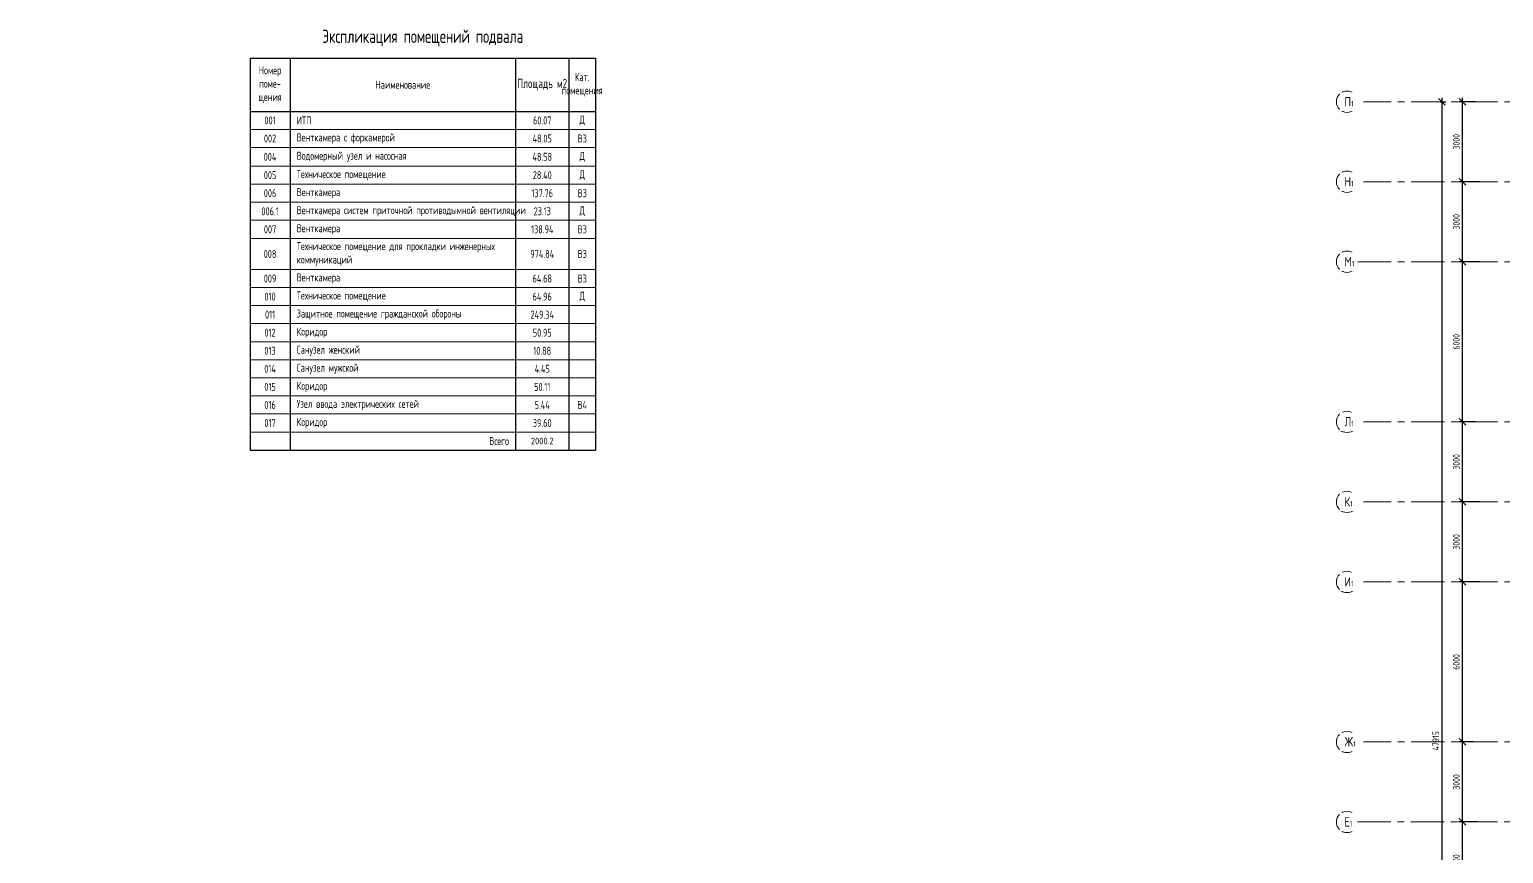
# Model space of a CAD drawing. Header units: millimetres. Extents: x -8689834 to 9419935, y -370377 to 166066.
# Drawn here: x -274168 to -218903, y 102419 to 133309 of the extents above; entities that cross this region are included whole.
import ezdxf
from ezdxf import colors
from ezdxf.entities.mleader import LeaderData, LeaderLine
from ezdxf.math import Vec2, Vec3

# ---------------------------------------------------------------- set-up
doc = ezdxf.new("R2010")
doc.units = ezdxf.units.MM
doc.header["$MEASUREMENT"] = 0
doc.linetypes.add('CENTER', pattern=[2, 1.25, -0.25, 0.25, -0.25])
doc.layers.get('0').update_dxf_attribs({"color": 250, "lineweight": 9})
for name, color, linetype, lineweight in [('АР_Оси', 195, 'Continuous', 9), ('АР_Оси размеры', 164, 'Continuous', 9), ('АР_Отметки', 250, 'Continuous', 15)]:
    doc.layers.add(name, color=color, linetype=linetype, lineweight=lineweight)
doc.layers.add('АР_Таблицы', color=250, linetype='Continuous')
doc.styles.add('ISOCPEUR', font='isocpeur.ttf', dxfattribs={"width": 0.7})
doc.styles.add('ISOCPEUR_2', font='isocpeur.ttf', dxfattribs={"width": 0.9, "height": 300})
doc.styles.add('ГОСТ 2.304', font='isocpeur.ttf', dxfattribs={"width": 0.7})
doc.dimstyles.new('СПДС', dxfattribs={"dimscale": 100, "dimtxt": 2.5, "dimasz": 2.5, "dimexe": 1.5, "dimexo": 0, "dimgap": 1, "dimtad": 1, "dimdec": 0, "dimrnd": 1, "dimtxsty": 'ГОСТ 2.304', "dimblk": 'OBLIQUE', "dimcen": 2.5, "dimdle": 1.5, "dimadec": 0, "dimazin": 2, "dimtfac": 0.75, "dimtdec": 0, "dimtmove": 1, "dimatfit": 3, "dimfxl": 1, "dimtolj": 1, "dimarcsym": 1})

# ---------------------------------------------------------------- blocks, each defined once
blk = doc.blocks.new('_Oblique')
at = {"color": 0, "linetype": 'ByBlock', "lineweight": -2}
blk.add_line((-0.5, -0.5), (0.5, 0.5), dxfattribs=at)
blk = doc.blocks.new('*D598')
at = {"layer": 'АР_Оси размеры', "color": 0, "lineweight": -2, "ltscale": 100, "transparency": 16777216}
for p, q in [((-220023, 103601), (-220597, 103601)), ((-220447, 100451), (-220447, 103751)), ((-219884, 100601), (-220597, 100601))]:
    blk.add_line(p, q, dxfattribs=at)
at = {"layer": 'АР_Оси размеры', "color": 0, "lineweight": -2, "ltscale": 100, "transparency": 16777216, "xscale": 250, "yscale": 250, "zscale": 250}
for p, rotation in [((-220447, 103601), 90), ((-220447, 100601), 270)]:
    blk.add_blockref('_Oblique', p, dxfattribs=dict(at, rotation=rotation))
at = {"layer": 'АР_Оси размеры', "color": 0, "ltscale": 100, "transparency": 16777216, "insert": (-220672, 102101), "char_height": 250, "attachment_point": 5, "rotation": 90, "style": 'ГОСТ 2.304'}
blk.add_mtext('\\A1;3000', dxfattribs=at)
blk = doc.blocks.new('*D599')
at = {"layer": 'АР_Оси размеры', "color": 0, "lineweight": -2, "ltscale": 100, "transparency": 16777216}
for p, q in [((-220447, 103451), (-220447, 106751)), ((-220023, 106601), (-220597, 106601)), ((-219884, 103601), (-220597, 103601))]:
    blk.add_line(p, q, dxfattribs=at)
at = {"layer": 'АР_Оси размеры', "color": 0, "lineweight": -2, "ltscale": 100, "transparency": 16777216, "xscale": 250, "yscale": 250, "zscale": 250}
for p, rotation in [((-220447, 106601), 90), ((-220447, 103601), 270)]:
    blk.add_blockref('_Oblique', p, dxfattribs=dict(at, rotation=rotation))
at = {"layer": 'АР_Оси размеры', "color": 0, "ltscale": 100, "transparency": 16777216, "insert": (-220672, 105101), "char_height": 250, "attachment_point": 5, "rotation": 90, "style": 'ГОСТ 2.304'}
blk.add_mtext('\\A1;3000', dxfattribs=at)
blk = doc.blocks.new('*D600')
at = {"layer": 'АР_Оси размеры', "color": 0, "lineweight": -2, "ltscale": 100, "transparency": 16777216}
for p, q in [((-220447, 106451), (-220447, 112751)), ((-219792, 112601), (-220597, 112601)), ((-220023, 106601), (-220597, 106601))]:
    blk.add_line(p, q, dxfattribs=at)
at = {"layer": 'АР_Оси размеры', "color": 0, "lineweight": -2, "ltscale": 100, "transparency": 16777216, "xscale": 250, "yscale": 250, "zscale": 250}
for p, rotation in [((-220447, 112601), 90), ((-220447, 106601), 270)]:
    blk.add_blockref('_Oblique', p, dxfattribs=dict(at, rotation=rotation))
at = {"layer": 'АР_Оси размеры', "color": 0, "ltscale": 100, "transparency": 16777216, "insert": (-220672, 109601), "char_height": 250, "attachment_point": 5, "rotation": 90, "style": 'ГОСТ 2.304'}
blk.add_mtext('\\A1;6000', dxfattribs=at)
blk = doc.blocks.new('*D601')
at = {"layer": 'АР_Оси размеры', "color": 0, "lineweight": -2, "ltscale": 100, "transparency": 16777216}
for p, q in [((-219935, 115601), (-220597, 115601)), ((-220447, 112451), (-220447, 115751)), ((-219792, 112601), (-220597, 112601))]:
    blk.add_line(p, q, dxfattribs=at)
at = {"layer": 'АР_Оси размеры', "color": 0, "lineweight": -2, "ltscale": 100, "transparency": 16777216, "xscale": 250, "yscale": 250, "zscale": 250}
for p, rotation in [((-220447, 115601), 90), ((-220447, 112601), 270)]:
    blk.add_blockref('_Oblique', p, dxfattribs=dict(at, rotation=rotation))
at = {"layer": 'АР_Оси размеры', "color": 0, "ltscale": 100, "transparency": 16777216, "insert": (-220672, 114101), "char_height": 250, "attachment_point": 5, "rotation": 90, "style": 'ГОСТ 2.304'}
blk.add_mtext('\\A1;3000', dxfattribs=at)
blk = doc.blocks.new('*D602')
at = {"layer": 'АР_Оси размеры', "color": 0, "lineweight": -2, "ltscale": 100, "transparency": 16777216}
for p, q in [((-219935, 118601), (-220597, 118601)), ((-220447, 115451), (-220447, 118751)), ((-219792, 115601), (-220597, 115601))]:
    blk.add_line(p, q, dxfattribs=at)
at = {"layer": 'АР_Оси размеры', "color": 0, "lineweight": -2, "ltscale": 100, "transparency": 16777216, "xscale": 250, "yscale": 250, "zscale": 250}
for p, rotation in [((-220447, 118601), 90), ((-220447, 115601), 270)]:
    blk.add_blockref('_Oblique', p, dxfattribs=dict(at, rotation=rotation))
at = {"layer": 'АР_Оси размеры', "color": 0, "ltscale": 100, "transparency": 16777216, "insert": (-220672, 117101), "char_height": 250, "attachment_point": 5, "rotation": 90, "style": 'ГОСТ 2.304'}
blk.add_mtext('\\A1;3000', dxfattribs=at)
blk = doc.blocks.new('*D603')
at = {"layer": 'АР_Оси размеры', "color": 0, "lineweight": -2, "ltscale": 100, "transparency": 16777216}
for p, q in [((-219787, 124601), (-220597, 124601)), ((-220447, 118451), (-220447, 124751)), ((-219935, 118601), (-220597, 118601))]:
    blk.add_line(p, q, dxfattribs=at)
at = {"layer": 'АР_Оси размеры', "color": 0, "lineweight": -2, "ltscale": 100, "transparency": 16777216, "xscale": 250, "yscale": 250, "zscale": 250}
for p, rotation in [((-220447, 124601), 90), ((-220447, 118601), 270)]:
    blk.add_blockref('_Oblique', p, dxfattribs=dict(at, rotation=rotation))
at = {"layer": 'АР_Оси размеры', "color": 0, "ltscale": 100, "transparency": 16777216, "insert": (-220672, 121601), "char_height": 250, "attachment_point": 5, "rotation": 90, "style": 'ГОСТ 2.304'}
blk.add_mtext('\\A1;6000', dxfattribs=at)
blk = doc.blocks.new('*D604')
at = {"layer": 'АР_Оси размеры', "color": 0, "lineweight": -2, "ltscale": 100, "transparency": 16777216}
for p, q in [((-220447, 124451), (-220447, 127751)), ((-219935, 127601), (-220597, 127601)), ((-219792, 124601), (-220597, 124601))]:
    blk.add_line(p, q, dxfattribs=at)
at = {"layer": 'АР_Оси размеры', "color": 0, "lineweight": -2, "ltscale": 100, "transparency": 16777216, "xscale": 250, "yscale": 250, "zscale": 250}
for p, rotation in [((-220447, 127601), 90), ((-220447, 124601), 270)]:
    blk.add_blockref('_Oblique', p, dxfattribs=dict(at, rotation=rotation))
at = {"layer": 'АР_Оси размеры', "color": 0, "ltscale": 100, "transparency": 16777216, "insert": (-220672, 126101), "char_height": 250, "attachment_point": 5, "rotation": 90, "style": 'ГОСТ 2.304'}
blk.add_mtext('\\A1;3000', dxfattribs=at)
blk = doc.blocks.new('*D605')
at = {"layer": 'АР_Оси размеры', "color": 0, "lineweight": -2, "ltscale": 100, "transparency": 16777216}
for p, q in [((-219935, 130601), (-220597, 130601)), ((-220447, 127451), (-220447, 130751)), ((-219792, 127601), (-220597, 127601))]:
    blk.add_line(p, q, dxfattribs=at)
at = {"layer": 'АР_Оси размеры', "color": 0, "lineweight": -2, "ltscale": 100, "transparency": 16777216, "xscale": 250, "yscale": 250, "zscale": 250}
for p, rotation in [((-220447, 130601), 90), ((-220447, 127601), 270)]:
    blk.add_blockref('_Oblique', p, dxfattribs=dict(at, rotation=rotation))
at = {"layer": 'АР_Оси размеры', "color": 0, "ltscale": 100, "transparency": 16777216, "insert": (-220672, 129101), "char_height": 250, "attachment_point": 5, "rotation": 90, "style": 'ГОСТ 2.304'}
blk.add_mtext('\\A1;3000', dxfattribs=at)
blk = doc.blocks.new('*D606')
at = {"layer": 'АР_Оси размеры', "color": 0, "lineweight": -2, "ltscale": 100, "transparency": 16777216}
for p, q in [((-221273, 130601), (-221067, 130601)), ((-221217, 130751), (-221217, 82536)), ((-221273, 82686), (-221067, 82686))]:
    blk.add_line(p, q, dxfattribs=at)
at = {"layer": 'АР_Оси размеры', "color": 0, "lineweight": -2, "ltscale": 100, "transparency": 16777216, "xscale": 250, "yscale": 250, "zscale": 250}
for p, rotation in [((-221217, 130601), 90), ((-221217, 82686), 270)]:
    blk.add_blockref('_Oblique', p, dxfattribs=dict(at, rotation=rotation))
at = {"layer": 'АР_Оси размеры', "color": 0, "ltscale": 100, "transparency": 16777216, "insert": (-221442, 106643), "char_height": 250, "attachment_point": 5, "rotation": 90, "style": 'ГОСТ 2.304'}
blk.add_mtext('\\A1;47915', dxfattribs=at)
blk = doc.blocks.new('*T517')
at = {"layer": 'АР_Таблицы', "color": 0, "linetype": 'ByBlock', "lineweight": 30, "ltscale": 100, "transparency": 16777216}
for p, q in [((0, -1500), (12955, -1500)), ((0, -1500), (0, -16195)), ((1500, -1500), (1500, -16195)), ((9955, -1500), (9955, -16195)), ((11955, -1500), (11955, -16195)), ((0, -3500), (12955, -3500)), ((0, -16195), (12955, -16195))]:
    blk.add_line(p, q, dxfattribs=at)
at = {"layer": 'АР_Таблицы', "color": 0, "linetype": 'ByBlock', "lineweight": 30, "ltscale": 500, "transparency": 16777216}
blk.add_line((12955, -1500), (12955, -16195), dxfattribs=at)
at = {"layer": 'АР_Таблицы', "color": 0, "linetype": 'ByBlock', "lineweight": -2, "ltscale": 100, "transparency": 16777216}
for p, q in [((0, -4177), (12955, -4177)), ((0, -4854), (12955, -4854)), ((0, -5551), (12955, -5551)), ((0, -6228), (12955, -6228)), ((0, -6905), (12955, -6905)), ((0, -7582), (12955, -7582)), ((0, -8258), (12955, -8258)), ((0, -9425), (12955, -9425)), ((0, -10102), (12955, -10102)), ((0, -10779), (12955, -10779)), ((0, -11456), (12955, -11456)), ((0, -12133), (12955, -12133)), ((0, -12810), (12955, -12810)), ((0, -13487), (12955, -13487)), ((0, -14164), (12955, -14164)), ((0, -14841), (12955, -14841)), ((0, -15518), (12955, -15518))]:
    blk.add_line(p, q, dxfattribs=at)
at = {"layer": 'АР_Таблицы', "ltscale": 100, "transparency": 16777216, "style": 'ISOCPEUR'}
for s, insert, char_height, width, attachment_point in [('Экспликация помещений подвала', (6477, -750), 500, 12854.8, 5), ('Номер поме- щения', (750, -2500), 300, 1400, 5), ('Кат. помещения', (12455, -2500), 300, 900, 5), ('Наименование', (5727, -2500), 300, 8354.8, 5), ('Площадь м2', (10955, -2500), 350, 1900, 5), ('001', (750, -3838), 300, 1223.08, 5), ('ИТП', (1750, -3838), 300, 7954.8, 4), ('60.07', (10955, -3838), 300, 1500, 5), ('{\\C1;Д}', (12455, -3838), 300, 900, 5), ('002', (750, -4515), 300, 1223.08, 5), ('Венткамера с форкамерой', (1750, -4515), 300, 7954.8, 4), ('48.05', (10955, -4515), 300, 1500, 5), ('{\\C1;В3}', (12455, -4515), 300, 900, 5), ('004', (750, -5202), 300, 1223.08, 5), ('Водомерный узел и насосная', (1750, -5202), 300, 7954.8, 4), ('48.58', (10955, -5202), 300, 1500, 5), ('{\\C1;Д}', (12455, -5202), 300, 900, 5), ('005', (750, -5889), 300, 1223.08, 5), ('Техническое помещение', (1750, -5889), 300, 7954.8, 4), ('28.40', (10955, -5889), 300, 1500, 5), ('{\\C1;Д}', (12455, -5889), 300, 900, 5), ('006', (750, -6566), 300, 1223.08, 5), ('Венткамера', (1750, -6566), 300, 7954.8, 4), ('137.76', (10955, -6566), 300, 1500, 5), ('{\\C1;В3}', (12455, -6566), 300, 900, 5), ('006.1', (750, -7243), 300, 1223.08, 5), ('Венткамера систем приточной противодымной вентиляции', (1750, -7243), 300, 7954.8, 4), ('23.13', (10955, -7243), 300, 1500, 5), ('{\\C1;Д}', (12455, -7243), 300, 900, 5), ('Венткамера', (1750, -7920), 300, 7954.8, 4), ('007', (750, -7920), 300, 1223.08, 5), ('138.94', (10955, -7920), 300, 1500, 5), ('{\\C1;В3}', (12455, -7920), 300, 900, 5), ('008', (750, -8842), 300, 1223.08, 5), ('Техническое помещение для прокладки инженерных коммуникаций', (1750, -8842), 300, 7954.8, 4), ('974.84', (10955, -8842), 300, 1500, 5), ('{\\C1;В3}', (12455, -8842), 300, 900, 5), ('009', (750, -9764), 300, 1223.08, 5), ('Венткамера', (1750, -9764), 300, 7954.8, 4), ('64.68', (10955, -9764), 300, 1500, 5), ('{\\C1;В3}', (12455, -9764), 300, 900, 5), ('010', (750, -10441), 300, 1223.08, 5), ('Техническое помещение', (1750, -10441), 300, 7954.8, 4), ('64.96', (10955, -10441), 300, 1500, 5), ('{\\C1;Д}', (12455, -10441), 300, 900, 5), ('011', (750, -11118), 300, 1223.08, 5), ('Защитное помещение гражданской обороны', (1750, -11118), 300, 7954.8, 4), ('249.34', (10955, -11118), 300, 1500, 5), ('Коридор', (1750, -11795), 300, 7954.8, 4), ('012', (750, -11795), 300, 1223.08, 5), ('50.95', (10955, -11795), 300, 1500, 5), ('013', (750, -12472), 300, 1223.08, 5), ('Санузел женский', (1750, -12472), 300, 7954.8, 4), ('10.88', (10955, -12472), 300, 1500, 5), ('014', (750, -13149), 300, 1223.08, 5), ('Санузел мужской', (1750, -13149), 300, 7954.8, 4), ('4.45', (10955, -13149), 300, 1500, 5), ('015', (750, -13826), 300, 1223.08, 5)]:
    blk.add_mtext(s, dxfattribs=dict(at, insert=insert, char_height=char_height, width=width, attachment_point=attachment_point))
at = {"layer": 'АР_Таблицы', "ltscale": 500, "transparency": 16777216}
for s, insert, char_height, width, attachment_point, style in [('Коридор', (1750, -13826), 300, 7954.8, 4, 'ISOCPEUR'), ('50.11', (10955, -13826), 300, 1500, 5, 'ISOCPEUR'), ('016', (750, -14503), 300, 1223.08, 5, 'ISOCPEUR'), ('Узел ввода электрических сетей', (1750, -14503), 300, 7954.8, 4, 'ISOCPEUR'), ('5.44', (10955, -14503), 300, 1500, 5, 'ISOCPEUR'), ('{\\C1;В4}', (12455, -14503), 300, 900, 5, 'ISOCPEUR'), ('017', (750, -15180), 300, 1223.08, 5, 'ISOCPEUR'), ('Коридор', (1750, -15180), 300, 7954.8, 4, 'ISOCPEUR'), ('39.60', (10955, -15180), 300, 1500, 5, 'ISOCPEUR'), ('Всего', (9705, -15857), 300, 7954.8, 6, 'ISOCPEUR'), ('2000.2', (10955, -15857), 250, 1980, 5, 'ISOCPEUR_2')]:
    blk.add_mtext(s, dxfattribs=dict(at, insert=insert, char_height=char_height, width=width, attachment_point=attachment_point, style=style))
blk = doc.blocks.new('_DotSmall')
at = {"color": 0, "linetype": 'ByBlock', "const_width": 0.5}
blk.add_lwpolyline([(-0.0625, 0, 1), (0.0625, 0, 1)], format="xyb", close=True, dxfattribs=at)

msp = doc.modelspace()

# ---------------------------------------------------------------- linework, layer by layer
at = {"layer": 'АР_Оси', "color": 7, "linetype": 'CENTER', "ltscale": 1000}
for p, q in [((-224367.6, 130600.7), (-141189.2, 130600.7)), ((-224367.6, 127600.7), (-141189.2, 127600.7)), ((-224367.6, 124600.7), (-141189.2, 124600.7)), ((-224367.6, 118600.7), (-141189.2, 118600.7)), ((-224367.6, 115600.7), (-141189.2, 115600.7)), ((-224367.6, 112600.7), (-141189.2, 112600.7)), ((-224367.6, 106600.7), (-141189.2, 106600.7))]:
    msp.add_line(p, q, dxfattribs=at)
at = {"layer": 'АР_Оси', "color": 7, "ltscale": 0.5}
for centre in [(-224767.6, 130600.7), (-224767.6, 127600.7), (-224767.6, 124600.7), (-224767.6, 118600.7), (-224767.6, 115600.7), (-224767.6, 112600.7), (-224767.6, 106600.7), (-224767.6, 103600.7)]:
    msp.add_circle(centre, 400, dxfattribs=at)

# ---------------------------------------------------------------- block references
msp.add_blockref('*T517', (-265898.7, 133737.4))

# ---------------------------------------------------------------- dimensions: what is measured, and where the dimension line sits
at = {"layer": 'АР_Оси размеры', "color": 7, "ltscale": 100}
for base, p1, p2, picture, middle in [((-221217.2, 82685.7), (-221273, 130600.7), (-221273, 82685.7), '*D606', (-221442.2, 106643.2)), ((-220446.6, 130600.7), (-219792.3, 127600.7), (-219935.3, 130600.7), '*D605', (-220671.6, 129100.7)), ((-220446.6, 127600.7), (-219792.3, 124600.7), (-219935.3, 127600.7), '*D604', (-220671.6, 126100.7)), ((-220446.6, 124600.7), (-219935.3, 118600.7), (-219787.2, 124600.7), '*D603', (-220671.6, 121600.7)), ((-220446.6, 118600.7), (-219792.3, 115600.7), (-219935.3, 118600.7), '*D602', (-220671.6, 117100.7)), ((-220446.6, 115600.7), (-219792.3, 112600.7), (-219935.3, 115600.7), '*D601', (-220671.6, 114100.7)), ((-220446.6, 112600.7), (-220023.1, 106600.7), (-219792.3, 112600.7), '*D600', (-220671.6, 109600.7)), ((-220446.6, 106600.7), (-219883.6, 103600.7), (-220023.1, 106600.7), '*D599', (-220671.6, 105100.7)), ((-220446.6, 103600.7), (-219883.6, 100600.7), (-220023.1, 103600.7), '*D598', (-220671.6, 102100.7))]:
    dim = msp.add_linear_dim(base=base, p1=p1, p2=p2, angle=90, dimstyle='СПДС', dxfattribs=at)
    dim.commit()
    dim.dimension.update_dxf_attribs({"geometry": picture, "text_midpoint": middle})

# ---------------------------------------------------------------- next in the draw order: texts
at = {"layer": 'АР_Оси', "color": 7, "char_height": 350, "width": 528.82, "attachment_point": 1, "line_spacing_factor": 1.149209, "style": 'ГОСТ 2.304', "bg_fill": 2}
for s, insert in [('{\\W0.8;П\\H0.57143x;1}', (-224867.4, 130778.5)), ('{\\W0.8;Н\\H0.57143x;1}', (-224867.4, 127778.5)), ('{\\W0.8;М\\H0.57143x;1}', (-224867.4, 124778.5)), ('{\\W0.8;Л\\H0.57143x;1}', (-224867.4, 118778.5)), ('{\\W0.8;К\\H0.57143x;1}', (-224867.4, 115778.5)), ('{\\W0.8;И\\H0.57143x;1}', (-224867.4, 112778.5)), ('{\\W0.8;Ж\\H0.57143x;1}', (-224867.4, 106778.5)), ('{\\W0.8;Е\\H0.57143x;1}', (-224867.4, 103778.5))]:
    msp.add_mtext(s, dxfattribs=dict(at, insert=insert))

# ---------------------------------------------------------------- next in the draw order: linework, layer by layer
at = {"layer": 'АР_Оси', "color": 7, "linetype": 'CENTER', "ltscale": 1000}
for p, q in [((-224367.6, 124600.7), (-141189.2, 124600.7)), ((-224377.2, 103610.7), (-139982.7, 103600.7))]:
    msp.add_line(p, q, dxfattribs=at)

# ---------------------------------------------------------------- next in the draw order: leaders
at = {"layer": 'АР_Отметки', "color": 7}
ml = msp.add_multileader_mtext('Standard', dxfattribs=at)
ml.set_content('{\\W0.8;-2,730}', color=7, style='ISOCPEUR')
ml.set_leader_properties(color=256, linetype='Continuous', lineweight=-1)
ml.set_arrow_properties(name='DOTSMALL')
ml.build(insert=Vec2(0, 0))
ml.multileader.update_dxf_attribs({"has_text_frame": 1, "text_left_attachment_type": 4, "text_right_attachment_type": 4, "dogleg_length": 100, "arrow_head_size": 180})
ctx = ml.context
ctx.base_point, ctx.char_height, ctx.arrow_head_size, ctx.landing_gap_size, ctx.plane_origin = Vec3(-314791.3, 121809, 0), 250, 180, 50, Vec3(-319449.8, 117956.7, 0)
ctx.left_attachment, ctx.right_attachment = 4, 4
notes = []
notes.append((ctx, [(0, (0, 0, 0), (0, 0), (1, 0), 1, [])]))
ctx.mtext.insert, ctx.mtext.width, ctx.mtext.defined_height, ctx.mtext.line_spacing_style, ctx.mtext.flow_direction = Vec3(-314741.3, 122142.4, 0), 769.989, 343.9, 2, 5
ml = msp.add_multileader_mtext('Standard', dxfattribs=at)
ml.set_content('{\\W0.8;-2,430}', color=7, style='ISOCPEUR')
ml.set_leader_properties(color=256, linetype='Continuous', lineweight=-1)
ml.set_arrow_properties(name='DOTSMALL')
ml.build(insert=Vec2(0, 0))
ml.multileader.update_dxf_attribs({"has_text_frame": 1, "text_left_attachment_type": 4, "text_right_attachment_type": 4, "dogleg_length": 100, "arrow_head_size": 180})
ctx = ml.context
ctx.base_point, ctx.char_height, ctx.arrow_head_size, ctx.landing_gap_size, ctx.plane_origin = Vec3(-301002.2, 120038.6), 250, 180, 50, Vec3(-299949.6, 118383.4)
ctx.left_attachment, ctx.right_attachment = 4, 4
notes.append((ctx, [(0, (0, 0, 0), (0, 0), (1, 0), 1, [])]))
ctx.mtext.insert, ctx.mtext.width, ctx.mtext.line_spacing_style, ctx.mtext.flow_direction = Vec3(-300952.2, 120371.9), 852.697, 2, 5
ml = msp.add_multileader_mtext('Standard', dxfattribs=at)
ml.set_content('{\\W0.8;-2,430}', color=7, style='ISOCPEUR')
ml.set_leader_properties(color=256, linetype='Continuous', lineweight=-1)
ml.set_arrow_properties(name='DOTSMALL')
ml.build(insert=Vec2(0, 0))
ml.multileader.update_dxf_attribs({"has_text_frame": 1, "text_left_attachment_type": 4, "text_right_attachment_type": 4, "dogleg_length": 100, "arrow_head_size": 180})
ctx = ml.context
ctx.base_point, ctx.char_height, ctx.arrow_head_size, ctx.landing_gap_size, ctx.plane_origin = Vec3(-336711.9, 117132.7), 250, 180, 50, Vec3(-335659.2, 115477.5)
ctx.left_attachment, ctx.right_attachment = 4, 4
notes.append((ctx, [(0, (0, 0, 0), (0, 0), (1, 0), 1, [])]))
ctx.mtext.insert, ctx.mtext.width, ctx.mtext.line_spacing_style, ctx.mtext.flow_direction = Vec3(-336661.9, 117466), 852.697, 2, 5
ml = msp.add_multileader_mtext('Standard', dxfattribs=at)
ml.set_content('{\\W0.8;-2,480}', color=7, style='ISOCPEUR')
ml.set_leader_properties(color=256, linetype='Continuous', lineweight=-1)
ml.set_arrow_properties(name='DOTSMALL')
ml.build(insert=Vec2(0, 0))
ml.multileader.update_dxf_attribs({"has_text_frame": 1, "text_left_attachment_type": 4, "text_right_attachment_type": 4, "dogleg_length": 100, "arrow_head_size": 180})
ctx = ml.context
ctx.base_point, ctx.char_height, ctx.arrow_head_size, ctx.landing_gap_size, ctx.plane_origin = Vec3(-302447.5, 114255.1), 250, 180, 50, Vec3(-301394.8, 112599.9)
ctx.left_attachment, ctx.right_attachment = 4, 4
notes.append((ctx, [(0, (0, 0, 0), (0, 0), (1, 0), 1, [])]))
ctx.mtext.insert, ctx.mtext.width, ctx.mtext.line_spacing_style, ctx.mtext.flow_direction = Vec3(-302397.5, 114588.4), 852.697, 2, 5
for ctx, leaders in notes:
    for number, flags, end, landing, length, lines in leaders:
        leader = LeaderData()
        leader.index, (leader.has_last_leader_line, leader.has_dogleg_vector, leader.attachment_direction) = number, flags
        leader.last_leader_point, leader.dogleg_vector, leader.dogleg_length = Vec3(end), Vec3(landing), length
        for number, points, colour, breaks in lines:
            line = LeaderLine()
            line.index, line.vertices, line.color, line.breaks = number, Vec3.list(points), colors.encode_raw_color(colour), breaks
            leader.lines.append(line)
        ctx.leaders.append(leader)

doc.saveas('drawing.dxf')
